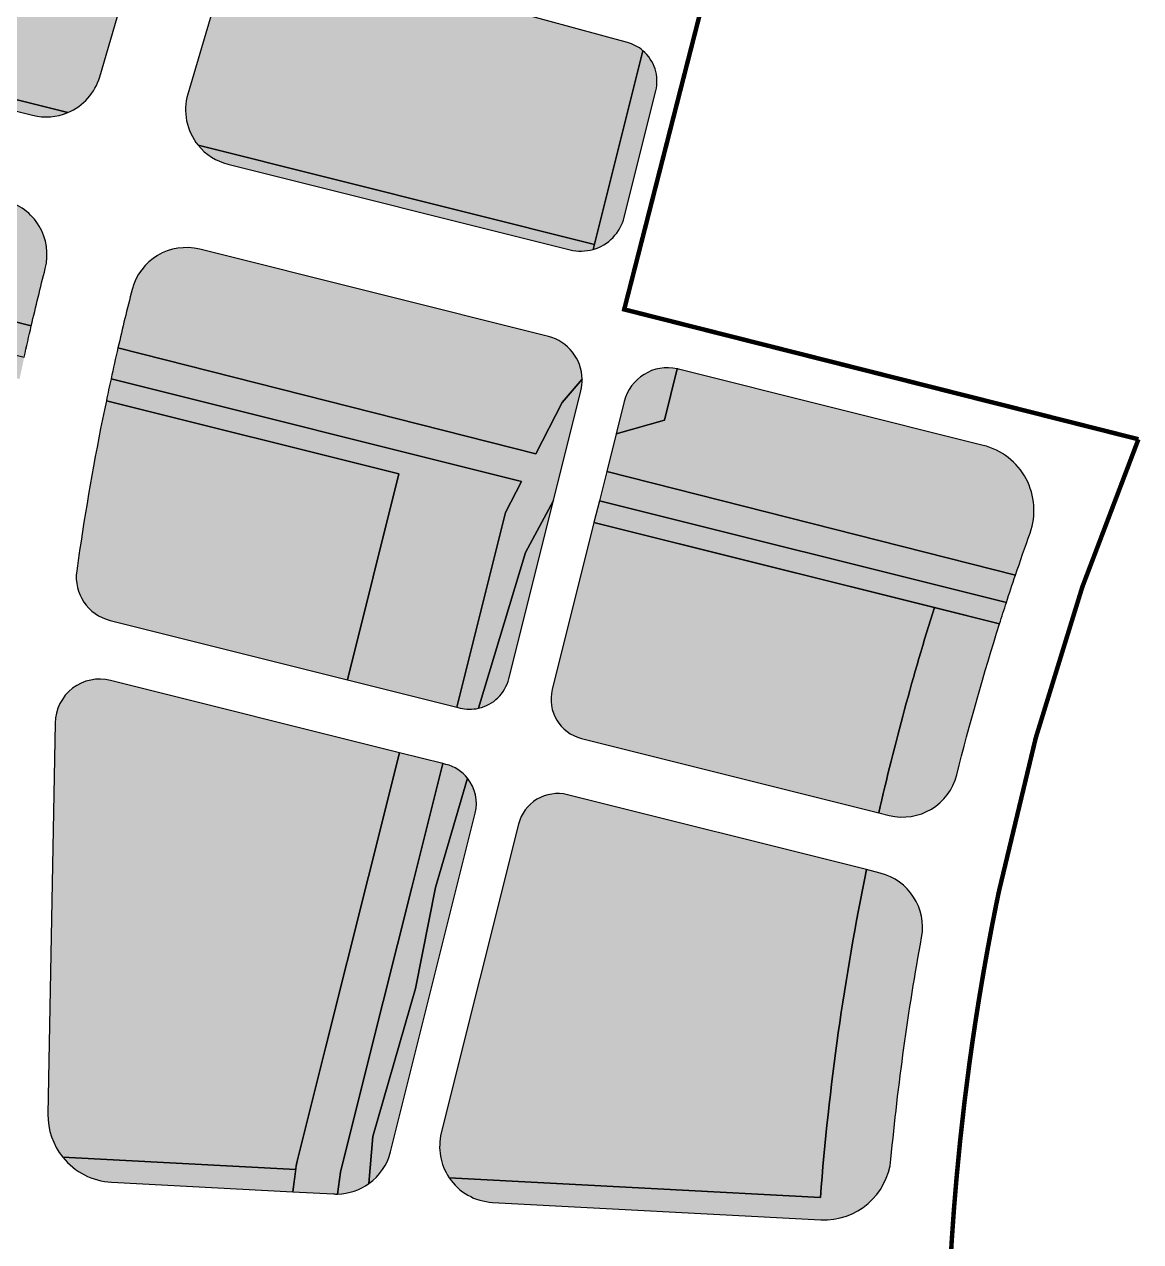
# Model space of a CAD drawing. Header units: millimetres. Extents: x 39642 to 41440, y 212526 to 214342.
# Drawn here: x 40941 to 41440, y 212985 to 213529 of the extents above; entities that cross this region are included whole.
import ezdxf

# ---------------------------------------------------------------- set-up
doc = ezdxf.new("R2010")
doc.units = ezdxf.units.MM
for name, color, linetype in [('00-规划范围', 1, 'Continuous'), ('01-用地方案边线', 7, 'Continuous'), ('YD-A4', 111, 'Continuous'), ('YD-B1B2', 1, 'Continuous'), ('YD-E1', 4, 'Continuous'), ('YD-G1', 3, 'Continuous'), ('YD-G2', 94, 'Continuous'), ('YD-R2', 2, 'Continuous')]:
    doc.layers.add(name, color=color, linetype=linetype)

msp = doc.modelspace()

# ---------------------------------------------------------------- hatches: boundary and pattern name
at = {"layer": 'YD-A4'}
h = msp.add_hatch(color=123, dxfattribs=at)
h.dxf.hatch_style = 1
edge = h.paths.add_edge_path()
edge.add_line((40931.92103913654, 213450.7086703448), (40822.00327592262, 213478.2092056559))
edge.add_arc((40817.1490590622, 213458.8072320792), 19.99999999999416, 75.95340807529789, 165.9534241478079)
edge.add_line((40797.74708412377, 213463.661443497), (40790.215626408, 213433.5586850315))
edge.add_line((40790.215626408, 213433.5586850315), (40943.83669180008, 213394.6344415871))
edge.add_arc((42107.99259851911, 213124.8826578127), 1194.999999999275, 165.6886224528879, 166.9539732935225, ccw=False)
edge.add_arc((40925.85326806102, 213426.4562033739), 25.0000000000046, 345.688622452834, 435.9534080752938)
h = msp.add_hatch(color=123, dxfattribs=at)
h.dxf.hatch_style = 1
edge = h.paths.add_edge_path()
edge.add_line((41175.24104959111, 213389.831971768), (41019.23092683381, 213428.8644426292))
edge.add_arc((41013.16315575829, 213404.6119756583), 25.00000000000065, 75.95340807529384, 165.6675331639121)
edge.add_arc((42107.99259852078, 213124.8826578119), 1155.000000001084, 165.6675331639506, 166.9945765705406)
edge.add_line((40982.61977229343, 213384.8076508225), (41169.63233097323, 213337.4227277808))
edge.add_line((41169.63233097323, 213337.4227277808), (41181.40948486328, 213360.2416992188))
edge.add_line((41181.40948486328, 213360.2416992188), (41190.38420333653, 213370.7542956661))
edge.add_arc((41170.3868327307, 213370.4299981912), 19.99999999998478, 0.9290845466107152, 75.95340807531811)
h = msp.add_hatch(color=123, dxfattribs=at)
h.dxf.hatch_style = 1
edge = h.paths.add_edge_path()
edge.add_line((41369.88548337401, 213341.1335087731), (41233.44697032129, 213375.2693211867))
edge.add_arc((41228.59275346032, 213355.8673476098), 20.00000000029778, 75.95340807388251, 77.38526942908875)
edge.add_line((41232.96063624878, 213375.3845605246), (41227.21228027343, 213352.4086914063))
edge.add_line((41227.21228027343, 213352.4086914063), (41205.56983116238, 213346.2488469986))
edge.add_line((41205.56983116238, 213346.2488469986), (41201.35089620055, 213329.3860139605))
edge.add_line((41201.35089620055, 213329.3860139605), (41384.28048003823, 213283.0356260271))
edge.add_arc((42477.43391474416, 212913.3845293829), 1153.961162717186, 160.323718666311, 161.316974518123, ccw=False)
edge.add_arc((41362.60415808339, 213312.030548408), 30.00000000000476, 340.3241335023967, 435.9534080753046)
at = {"layer": 'YD-B1B2'}
h = msp.add_hatch(color=256, dxfattribs=at)
h.dxf.hatch_style = 1
edge = h.paths.add_edge_path()
edge.add_line((41108.34166853944, 213328.4460423981), (40977.41209262998, 213361.1298158947))
edge.add_arc((42107.99259851981, 213124.8826578121), 1155.000000000107, 168.197252332973, 171.5742301054902)
edge.add_arc((42107.99259851868, 213124.8826578127), 1154.999999998901, 171.574230105512, 172.0309368783477)
edge.add_arc((40983.95321298795, 213282.237224868), 20.00000000000753, 172.0309368783496, 255.9533973152944)
edge.add_line((40979.09899248389, 213262.8352522029), (41085.27992510894, 213236.2696204919))
edge.add_line((41085.27992510894, 213236.2696204919), (41108.34166853944, 213328.4460423981))
h = msp.add_hatch(color=256, dxfattribs=at)
h.dxf.hatch_style = 1
edge = h.paths.add_edge_path()
edge.add_line((41348.02026772175, 213268.6152272993), (41195.66205780182, 213306.6480639881))
edge.add_line((41195.66205780182, 213306.6480639881), (41176.95758491454, 213231.8873942414))
edge.add_arc((41194.4193634433, 213227.5186082987), 18.00000000000541, 165.9534383663829, 255.9533973152404)
edge.add_line((41190.05056498963, 213210.0568329001), (41323.13855314964, 213176.7592681564))
edge.add_arc((42477.43391474412, 212913.384529383), 1183.961162717129, 162.5402484956, 167.146897872962, ccw=False)
at = {"layer": 'YD-E1'}
h = msp.add_hatch(color=256, dxfattribs=at)
h.dxf.hatch_style = 1
edge = h.paths.add_edge_path()
edge.add_line((40943.83669180008, 213394.6344415871), (40790.21562640799, 213433.5586850315))
edge.add_line((40790.21562640799, 213433.5586850315), (40786.59094868952, 213419.0710782504))
edge.add_line((40786.59094868952, 213419.0710782504), (40940.67517815894, 213380.6071973508))
edge.add_arc((42107.99259851977, 213124.8826578123), 1195.000000000033, 166.9539732935094, 167.6434018933259, ccw=False)
h = msp.add_hatch(color=256, dxfattribs=at)
h.dxf.hatch_style = 1
edge = h.paths.add_edge_path()
edge.add_arc((41170.38683273071, 213370.4299981913), 19.99999999997542, 345.9534383663897, 360.9290845465281)
edge.add_line((41190.38420333653, 213370.7542956661), (41181.40948486328, 213360.2416992188))
edge.add_line((41181.40948486328, 213360.2416992188), (41169.63233097323, 213337.4227277808))
edge.add_line((41169.63233097323, 213337.4227277808), (40982.61977229343, 213384.8076508225))
edge.add_arc((42107.99259851965, 213124.8826578118), 1155.000000000011, 166.9945765705224, 167.7008952986899)
edge.add_line((40979.50111542804, 213370.9151202832), (41163.24520872749, 213325.0472793951))
edge.add_line((41163.24520872749, 213325.0472793951), (41156.06970214844, 213311.1442871094))
edge.add_line((41156.06970214844, 213311.1442871094), (41134.27008506358, 213224.0126689409))
edge.add_line((41134.27008506358, 213224.0126689409), (41135.72504152728, 213223.6486503115))
edge.add_arc((41140.09383998095, 213241.1104257101), 17.99999999998021, 255.9533973152181, 282.589432296512)
edge.add_line((41144.01717827231, 213223.5432000711), (41164.94787597656, 213293.2416992188))
edge.add_line((41164.94787597656, 213293.2416992188), (41177.49941654066, 213316.4558186739))
edge.add_line((41177.49941654066, 213316.4558186739), (41189.78880887373, 213365.5757915883))
h = msp.add_hatch(color=256, dxfattribs=at)
h.dxf.hatch_style = 1
edge = h.paths.add_edge_path()
edge.add_arc((41228.59275346089, 213355.86734761), 20.00000000000334, 77.38526943056608, 165.9534383665009)
edge.add_line((41209.19077731781, 213360.721554213), (41205.56983116238, 213346.2488469986))
edge.add_line((41205.56983116238, 213346.2488469986), (41227.21228027343, 213352.4086914063))
edge.add_line((41227.21228027343, 213352.4086914063), (41232.96063624878, 213375.3845605246))
h = msp.add_hatch(color=256, dxfattribs=at)
h.dxf.hatch_style = 1
edge = h.paths.add_edge_path()
edge.add_line((41201.35089620055, 213329.3860139605), (41198.08916504228, 213316.3490678035))
edge.add_line((41198.08916504228, 213316.3490678035), (41380.24442068132, 213270.8779967047))
edge.add_arc((42477.43391474395, 212913.3845293832), 1153.9611627169, 161.3169745181335, 161.9530152827584, ccw=False)
edge.add_line((41384.28048003823, 213283.0356260271), (41201.35089620055, 213329.3860139605))
h = msp.add_hatch(color=256, dxfattribs=at)
h.dxf.hatch_style = 1
edge = h.paths.add_edge_path()
edge.add_arc((41125.04579951171, 213180.9642996666), 18.00000000001019, 38.75858650373014, 75.95339731524054)
edge.add_line((41129.41459796539, 213198.4260750652), (41127.95959128433, 213198.7901062587))
edge.add_line((41127.95959128433, 213198.7901062587), (41114.0947265625, 213143.3732910156))
edge.add_line((41114.0947265625, 213143.3732910156), (41094.9375, 213066.803100586))
edge.add_line((41094.9375, 213066.803100586), (41082.24389648437, 213016.0676879883))
edge.add_line((41082.24389648437, 213016.0676879883), (41080.90167907294, 213006.232999618))
edge.add_arc((41080.3671336453, 213031.2272841884), 24.99999999999883, 271.2251812457388, 305.6598266961278)
edge.add_line((41094.94142540482, 213010.9149721657), (41096.64868164062, 213031.9500732422))
edge.add_line((41096.64868164062, 213031.9500732422), (41115.78051757812, 213098.1489257813))
edge.add_line((41115.78051757812, 213098.1489257813), (41124.69470214843, 213143.3399047852))
edge.add_line((41124.69470214843, 213143.3399047852), (41139.0820316026, 213192.233025801))
at = {"layer": 'YD-G1'}
h = msp.add_hatch(color=256, dxfattribs=at)
h.dxf.hatch_style = 1
edge = h.paths.add_edge_path()
edge.add_arc((41205.86686365209, 213504.0009337847), 18.00006770269344, 346.1414766891175, 409.5657791744232)
edge.add_line((41217.54125083815, 213517.7017046072), (41195.30073394649, 213428.8081396659))
edge.add_arc((41189.80371008939, 213448.0378831772), 20.00000766984108, 285.953140146719, 346.1078955239259)
edge.add_line((41209.21870906447, 213443.2359958825), (41223.34295171401, 213499.6894626491))
h = msp.add_hatch(color=256, dxfattribs=at)
h.dxf.hatch_style = 1
edge = h.paths.add_edge_path()
edge.add_line((40786.59094868954, 213419.0710782504), (40784.16384889343, 213409.3701144143))
edge.add_line((40784.16384889343, 213409.3701144143), (40933.72049100188, 213372.036491498))
edge.add_line((40933.72049100188, 213372.036491498), (40938.57499658455, 213370.8246678149))
edge.add_arc((42107.99259852055, 213124.8826578118), 1195.00000000088, 167.6434018933133, 168.1231262742328, ccw=False)
edge.add_line((40940.67517815894, 213380.6071973508), (40786.59094868954, 213419.0710782504))
h = msp.add_hatch(color=256, dxfattribs=at)
h.dxf.hatch_style = 1
edge = h.paths.add_edge_path()
edge.add_line((41156.06970214844, 213311.1442871094), (41163.24520872749, 213325.0472793951))
edge.add_line((41163.24520872749, 213325.0472793951), (40979.50111542804, 213370.9151202832))
edge.add_arc((42107.99259851861, 213124.8826578121), 1154.99999999892, 167.7008952986958, 168.1972523329637)
edge.add_line((40977.41209262998, 213361.1298158947), (41108.34166853944, 213328.4460423981))
edge.add_line((41108.34166853944, 213328.4460423981), (41085.27992510895, 213236.2696204919))
edge.add_line((41085.27992510895, 213236.2696204919), (41134.27008506358, 213224.0126689409))
edge.add_line((41134.27008506358, 213224.0126689409), (41156.06970214844, 213311.1442871094))
h = msp.add_hatch(color=256, dxfattribs=at)
h.dxf.hatch_style = 1
edge = h.paths.add_edge_path()
edge.add_line((41198.08916504228, 213316.3490678035), (41195.66205780182, 213306.6480639881))
edge.add_line((41195.66205780182, 213306.6480639881), (41377.18111255845, 213261.3358713003))
edge.add_arc((42477.43391474425, 212913.384529383), 1153.961162717231, 161.9530152827546, 162.4506120368031, ccw=False)
edge.add_line((41380.24442068132, 213270.8779967047), (41198.08916504228, 213316.3490678035))
h = msp.add_hatch(color=256, dxfattribs=at)
h.dxf.hatch_style = 1
edge = h.paths.add_edge_path()
edge.add_line((41094.9375, 213066.803100586), (41114.0947265625, 213143.3732910156))
edge.add_line((41114.0947265625, 213143.3732910156), (41127.95959128433, 213198.7901062587))
edge.add_line((41127.95959128433, 213198.7901062587), (41108.55760321569, 213203.6443306166))
edge.add_line((41108.55760321569, 213203.6443306166), (41094.69268798828, 213148.2274780274))
edge.add_line((41094.69268798828, 213148.2274780274), (41075.5357055664, 213071.6572875977))
edge.add_line((41075.5357055664, 213071.6572875977), (41062.84210205078, 213020.921875))
edge.add_line((41062.84210205078, 213020.921875), (41062.54791259766, 213019.5407104492))
edge.add_line((41062.54791259766, 213019.5407104492), (41062.42767333984, 213018.7722778321))
edge.add_line((41062.42767333984, 213018.7722778321), (41060.85168069318, 213007.2246195647))
edge.add_line((41060.85168069318, 213007.2246195647), (41079.04658475201, 213006.2621855381))
edge.add_arc((41080.36713364547, 213031.2272841885), 25.00000000002446, 266.9721157094169, 271.2251812453539)
edge.add_line((41080.90167907294, 213006.232999618), (41082.24389648437, 213016.0676879883))
edge.add_line((41082.24389648437, 213016.0676879883), (41094.9375, 213066.803100586))
at = {"layer": 'YD-G2'}
h = msp.add_hatch(color=256, dxfattribs=at)
h.dxf.hatch_style = 1
edge = h.paths.add_edge_path()
edge.add_arc((40828.32006596333, 213538.4781739985), 19.9999999999814, 214.543785966052, 255.9534080753788)
edge.add_line((40823.46584910294, 213519.0762004218), (40944.40979168664, 213488.8170042151))
edge.add_arc((40950.47756276214, 213513.0694711861), 25.00000000002359, 255.9534080753585, 292.82330572115)
edge.add_line((40960.17482608428, 213490.026834964), (40811.84620406107, 213527.1374564716))
h = msp.add_hatch(color=256, dxfattribs=at)
h.dxf.hatch_style = 1
edge = h.paths.add_edge_path()
edge.add_arc((41037.85843268524, 213491.2075658509), 24.99998959589371, 219.0830926281906, 256.1062059575109)
edge.add_line((41031.85536272093, 213466.9390135496), (41184.94946767275, 213428.6359080882))
edge.add_arc((41189.80371008943, 213448.0378831772), 20.00000766983482, 255.9533381027201, 285.9531401466187)
edge.add_line((41195.30073394649, 213428.8081396659), (41195.86395612547, 213431.0592936111))
edge.add_line((41195.86395612547, 213431.0592936111), (41018.4526287872, 213475.4464029856))
h = msp.add_hatch(color=256, dxfattribs=at)
h.dxf.hatch_style = 1
edge = h.paths.add_edge_path()
edge.add_line((41177.49941654066, 213316.4558186739), (41164.94787597656, 213293.2416992188))
edge.add_line((41164.94787597656, 213293.2416992188), (41144.01717827231, 213223.5432000711))
edge.add_arc((41140.09383998094, 213241.1104257101), 18.00000000001229, 282.5894322965597, 345.9534383664841)
edge.add_line((41157.5556185097, 213236.7416397674), (41177.49941654066, 213316.4558186739))
h = msp.add_hatch(color=256, dxfattribs=at)
h.dxf.hatch_style = 1
edge = h.paths.add_edge_path()
edge.add_line((41377.18111255845, 213261.3358713003), (41348.02026772175, 213268.6152272993))
edge.add_arc((42477.43391474413, 212913.384529383), 1183.961162717138, 162.5402484956, 167.146897872962)
edge.add_line((41323.13855314964, 213176.7592681564), (41327.73991685115, 213175.6080432571))
edge.add_arc((41333.80769248131, 213199.8605090885), 25.00000000000203, 255.9533973151003, 345.9369096067753)
edge.add_arc((42477.43391474391, 212913.384529383), 1153.961162716903, 162.450612036798, 165.9369096067658, ccw=False)
h = msp.add_hatch(color=256, dxfattribs=at)
h.dxf.hatch_style = 1
edge = h.paths.add_edge_path()
edge.add_arc((41125.04579951174, 213180.9642996667), 17.99999999999835, 345.9534383663773, 398.7585865037014)
edge.add_line((41139.0820316026, 213192.233025801), (41124.69470214843, 213143.3399047852))
edge.add_line((41124.69470214843, 213143.3399047852), (41115.78051757812, 213098.1489257813))
edge.add_line((41115.78051757812, 213098.1489257813), (41096.64868164062, 213031.9500732422))
edge.add_line((41096.64868164062, 213031.9500732422), (41094.94142540482, 213010.9149721657))
edge.add_arc((41080.36713364534, 213031.2272841884), 24.9999999999772, 305.6598266960464, 345.9534383664443)
edge.add_line((41104.61960382414, 213025.1595259347), (41142.50757804048, 213176.595513724))
h = msp.add_hatch(color=256, dxfattribs=at)
h.dxf.hatch_style = 1
edge = h.paths.add_edge_path()
edge.add_arc((41317.7190628495, 213125.5432080054), 24.99999999999495, 349.6328765771161, 435.9533973152458)
edge.add_line((41323.7868384796, 213149.7956738368), (41317.63071760317, 213151.3358867161))
edge.add_arc((42477.43368973687, 212913.3841523795), 1183.961131981946, 168.4057656264647, 175.5742475997769)
edge.add_line((41297.0029296875, 213004.7470703125), (41224.10687255859, 213008.6030883789))
edge.add_line((41224.10687255859, 213008.6030883789), (41130.81783792973, 213013.5377117952))
edge.add_arc((41151.58226572862, 213027.4603027245), 25.00000000000587, 213.841932931658, 266.9721157097665)
edge.add_line((41150.26171683532, 213002.4952040742), (41297.13089989875, 212994.7264409754))
edge.add_arc((41298.71555857071, 213024.6845593557), 29.99999999997868, 266.9721157097735, 354.6058146714614)
edge.add_arc((42477.43319000063, 212913.3836281793), 1153.960789859408, 169.6328765771939, 174.6058146722663, ccw=False)
h = msp.add_hatch(color=256, dxfattribs=at)
h.dxf.hatch_style = 1
edge = h.paths.add_edge_path()
edge.add_line((41062.20856570237, 213017.1668261019), (40957.90908878375, 213022.6838304906))
edge.add_arc((40981.29499095729, 213041.4747745736), 30.00000000000322, 218.7824306053851, 266.9721157097626)
edge.add_line((40979.71033228533, 213011.5166561932), (41060.85168069318, 213007.2246195647))
edge.add_line((41060.85168069318, 213007.2246195647), (41062.20856570237, 213017.1668261019))
at = {"layer": 'YD-R2'}
h = msp.add_hatch(color=256, dxfattribs=at)
h.dxf.hatch_style = 1
edge = h.paths.add_edge_path()
edge.add_line((40976.45044541875, 213585.141919671), (40844.17550380853, 213621.1692470892))
edge.add_arc((40840.23359627539, 213606.6964669485), 15.00000000002559, 74.7640967379216, 165.9534241477321)
edge.add_line((40825.68211507156, 213610.3371255118), (40808.91809102493, 213543.3323854163))
edge.add_arc((40828.32006596335, 213538.4781739985), 19.99999999999456, 165.9534241478029, 214.5437859660165)
edge.add_line((40811.84620406107, 213527.1374564716), (40960.17482608428, 213490.026834964))
edge.add_arc((40950.47756276216, 213513.0694711861), 24.99999999998653, 292.8233057211297, 343.6269579260571)
edge.add_line((40974.46373054457, 213506.0222195861), (40990.38350293384, 213560.2070782035))
edge.add_arc((40971.19456870792, 213565.8448794835), 19.9999999999852, 343.6269579260708, 434.7640967379052)
h = msp.add_hatch(color=256, dxfattribs=at)
h.dxf.hatch_style = 1
edge = h.paths.add_edge_path()
edge.add_arc((41205.86686365206, 213504.0009337847), 18.00006770271049, 49.56577917437038, 74.76473687761525)
edge.add_line((41210.59697644529, 213521.368388125), (41053.54812531641, 213564.1429982552))
edge.add_arc((41048.39807956792, 213544.8174409475), 20.00000341160721, 75.07809442595321, 163.6268563927874)
edge.add_line((41029.20915205946, 213550.4552771937), (41013.87229980097, 213498.254899322))
edge.add_arc((41037.85843268526, 213491.2075658509), 24.99998959591056, 163.6267553546758, 219.0830926281696)
edge.add_line((41018.4526287872, 213475.4464029856), (41195.86395612547, 213431.0592936111))
edge.add_line((41195.86395612547, 213431.0592936111), (41217.54125083815, 213517.7017046072))
h = msp.add_hatch(color=256, dxfattribs=at)
h.dxf.hatch_style = 1
edge = h.paths.add_edge_path()
edge.add_line((41075.5357055664, 213071.6572875977), (41094.69268798828, 213148.2274780274))
edge.add_line((41094.69268798828, 213148.2274780274), (41108.55760321569, 213203.6443306166))
edge.add_line((41108.55760321569, 213203.6443306166), (40979.32306981038, 213235.9777913794))
edge.add_arc((40974.46884930632, 213216.5758187143), 19.99999999998644, 75.95339731527422, 178.9610401334243)
edge.add_line((40954.4721373712, 213216.938464249), (40951.29992305461, 213042.0187428756))
edge.add_arc((40981.29499095729, 213041.4747745736), 29.99999999999369, 178.9610401333685, 218.7824306053418)
edge.add_line((40957.90908878375, 213022.6838304906), (41062.20856570237, 213017.1668261019))
edge.add_line((41062.20856570237, 213017.1668261019), (41062.42767333984, 213018.7722778321))
edge.add_line((41062.42767333984, 213018.7722778321), (41062.54791259766, 213019.5407104492))
edge.add_line((41062.54791259766, 213019.5407104492), (41062.84210205078, 213020.921875))
edge.add_line((41062.84210205078, 213020.921875), (41075.5357055664, 213071.6572875977))
h = msp.add_hatch(color=256, dxfattribs=at)
h.dxf.hatch_style = 1
edge = h.paths.add_edge_path()
edge.add_line((41317.63071760317, 213151.3358867161), (41183.74012142775, 213184.8342576538))
edge.add_arc((41179.37132297408, 213167.3724822552), 18.00000000000668, 75.953397315263, 165.9534383664841)
edge.add_line((41161.90954444532, 213171.7412681979), (41127.32979554981, 213033.5280609783))
edge.add_arc((41151.58226572861, 213027.4603027245), 24.99999999998868, 165.9534383664524, 213.8419329316119)
edge.add_line((41130.81783792973, 213013.5377117952), (41224.10687255859, 213008.6030883789))
edge.add_line((41224.10687255859, 213008.6030883789), (41297.0029296875, 213004.7470703125))
edge.add_arc((42477.43368973687, 212913.3841523795), 1183.961131981947, 168.4057656264647, 175.574247599777, ccw=False)

# ---------------------------------------------------------------- linework, layer by layer
at = {"layer": '00-规划范围', "const_width": 2}
msp.add_lwpolyline([(41355.00128507248, 212971.9882094624, -0.009153017277749), (41357.89854218424, 213013.0331746256), (41357.90300000005, 213013.086), (41357.90797157127, 213013.1390542103, -0.0114474524963981), (41363.64732003125, 213064.2772124156), (41363.652, 213064.3130000001), (41363.65702993893, 213064.3488664152, -0.0068681222776785), (41368.22410543314, 213094.8857828338), (41368.22700000007, 213094.9040000001), (41368.23007923879, 213094.9222865773), (41368.22700000007, 213094.9040000001), (41369.93900000001, 213105.071), (41371.74400000006, 213115.2220000001), (41373.64199999999, 213125.3570000001), (41375.63300000003, 213135.473), (41376.9096225361, 213141.6588610216, -0.0478492688132529), (41439.33900000003, 213343.8740000001), (41209.19830587239, 213401.9526002751), (41340.97311078291, 213916.2868430989)], format="xyb", dxfattribs=at)
at = {"layer": '01-用地方案边线'}
for points in [[(40976.45044541875, 213585.141919671), (40844.17550380853, 213621.1692470892, 0.4203064974747436), (40825.68211507156, 213610.3371255118), (40808.91809102493, 213543.3323854163, 0.215250363642633), (40811.84620406107, 213527.1374564716), (40960.17482608428, 213490.026834964, 0.2253764781362831), (40974.46373054457, 213506.0222195861), (40990.38350293384, 213560.2070782035, 0.4200385796944514)], [(41217.54125083815, 213517.7017046072, 0.1103964245093052), (41210.59697644529, 213521.368388125), (41053.54812531641, 213564.1429982552, 0.4068142134148787), (41029.20915205946, 213550.4552771937), (41013.87229980097, 213498.254899322, 0.2468098463011419), (41018.4526287872, 213475.4464029856), (41195.86395612547, 213431.0592936111)], [(40811.84620406107, 213527.1374564716, 0.182675813681854), (40823.46584910294, 213519.0762004218), (40944.40979168664, 213488.8170042151, 0.1622776601682839), (40960.17482608428, 213490.026834964)], [(41223.34295171401, 213499.6894626491, 0.2840288422593856), (41217.54125083815, 213517.7017046072), (41195.30073394649, 213428.8081396659, 0.2686730518323015), (41209.21870906447, 213443.2359958825)], [(40931.92103913654, 213450.7086703448), (40822.00327592262, 213478.2092056559, 0.4142136445348631), (40797.74708412377, 213463.661443497), (40790.215626408, 213433.5586850315), (40943.83669180008, 213394.6344415871, -0.0055211906912867), (40950.07743466878, 213420.2764176042, 0.4155677821846886)], [(41018.4526287872, 213475.4464029856, 0.162963869334098), (41031.85536272093, 213466.9390135496), (41184.94946767275, 213428.6359080882, 0.1316516188703093), (41195.30073394649, 213428.8081396659), (41195.86395612547, 213431.0592936111)], [(40943.83669180008, 213394.6344415871), (40790.21562640799, 213433.5586850315), (40786.59094868952, 213419.0710782504), (40940.67517815894, 213380.6071973508, -0.0030082088300854)], [(41175.24104959111, 213389.831971768), (41019.23092683381, 213428.8644426292, 0.4127529377381446), (40988.94126543171, 213410.8006773806, 0.0057903839035517), (40982.61977229343, 213384.8076508225), (41169.63233097323, 213337.4227277808), (41181.40948486328, 213360.2416992188), (41190.38420333653, 213370.7542956661, 0.339572623981009)], [(41189.78880887373, 213365.5757915883, 0.0654367434700419), (41190.38420333653, 213370.7542956661), (41181.40948486328, 213360.2416992188), (41169.63233097323, 213337.4227277808), (40982.61977229343, 213384.8076508225, 0.0030819066011684), (40979.50111542804, 213370.9151202832), (41163.24520872749, 213325.0472793951), (41156.06970214844, 213311.1442871094), (41134.27008506358, 213224.0126689409), (41135.72504152728, 213223.6486503115, 0.1167477569662012), (41144.01717827231, 213223.5432000711), (41164.94787597656, 213293.2416992188), (41177.49941654066, 213316.4558186739)], [(41369.88548337401, 213341.1335087731), (41233.44697032129, 213375.2693211867, 0.0062477550607391), (41232.96063624878, 213375.3845605246), (41227.21228027343, 213352.4086914063), (41205.56983116238, 213346.2488469986), (41201.35089620055, 213329.3860139605), (41384.28048003823, 213283.0356260271, -0.0043339233664371), (41390.85253154961, 213301.9295882302, 0.4432918301806173)], [(41232.96063624878, 213375.3845605246, 0.4069129098600689), (41209.19077731781, 213360.721554213), (41205.56983116238, 213346.2488469986), (41227.21228027343, 213352.4086914063)], [(41156.06970214844, 213311.1442871094), (41163.24520872749, 213325.0472793951), (40979.50111542804, 213370.9151202832, 0.0021657695145646), (40977.41209262998, 213361.1298158947), (41108.34166853944, 213328.4460423981), (41085.27992510895, 213236.2696204919), (41134.27008506358, 213224.0126689409)], [(41108.34166853944, 213328.4460423981), (40977.41209262998, 213361.1298158947, 0.0147359117054597), (40965.4590572796, 213294.12244965, 0.0019927618633477), (40964.14635156888, 213285.0099925695, 0.3834759017686929), (40979.09899248389, 213262.8352522029), (41085.27992510894, 213236.2696204919)], [(41201.35089620055, 213329.3860139605), (41198.08916504228, 213316.3490678035), (41380.24442068132, 213270.8779967047, -0.0027752585049377), (41384.28048003823, 213283.0356260271)], [(41177.49941654066, 213316.4558186739), (41164.94787597656, 213293.2416992188), (41144.01717827231, 213223.5432000711, 0.2837445464345613), (41157.5556185097, 213236.7416397674)], [(41198.08916504228, 213316.3490678035), (41195.66205780182, 213306.6480639881), (41377.18111255845, 213261.3358713003, -0.0021711788379945), (41380.24442068132, 213270.8779967047)], [(41348.02026772175, 213268.6152272993), (41195.66205780182, 213306.6480639881), (41176.95758491454, 213231.8873942414, 0.4142133525213059), (41190.05056498963, 213210.0568329001), (41323.13855314964, 213176.7592681564, -0.0201030072056393)], [(41377.18111255845, 213261.3358713003), (41348.02026772175, 213268.6152272993, 0.0201030072056392), (41323.13855314964, 213176.7592681564), (41327.73991685115, 213175.6080432571, 0.4141292805269496), (41358.05841121634, 213193.7857547038, -0.0152130162746341)], [(41075.5357055664, 213071.6572875977), (41094.69268798828, 213148.2274780274), (41108.55760321569, 213203.6443306166), (40979.32306981038, 213235.9777913794, 0.4823838481466235), (40954.4721373712, 213216.938464249), (40951.29992305461, 213042.0187428756, 0.1755235295269669), (40957.90908878375, 213022.6838304906), (41062.20856570237, 213017.1668261019), (41062.42767333984, 213018.7722778321), (41062.54791259766, 213019.5407104492), (41062.84210205078, 213020.921875)], [(41094.9375, 213066.803100586), (41114.0947265625, 213143.3732910156), (41127.95959128433, 213198.7901062587), (41108.55760321569, 213203.6443306166), (41094.69268798828, 213148.2274780274), (41075.5357055664, 213071.6572875977), (41062.84210205078, 213020.921875), (41062.54791259766, 213019.5407104492), (41062.42767333984, 213018.7722778321), (41060.85168069318, 213007.2246195647), (41079.04658475201, 213006.2621855381, 0.0185596298017908), (41080.90167907294, 213006.232999618), (41082.24389648437, 213016.0676879883)], [(41139.0820316026, 213192.233025801, 0.1637330308957045), (41129.41459796539, 213198.4260750652), (41127.95959128433, 213198.7901062587), (41114.0947265625, 213143.3732910156), (41094.9375, 213066.803100586), (41082.24389648437, 213016.0676879883), (41080.90167907294, 213006.232999618, 0.151390411351629), (41094.94142540482, 213010.9149721657), (41096.64868164062, 213031.9500732422), (41115.78051757812, 213098.1489257813), (41124.69470214843, 213143.3399047852)], [(41142.50757804048, 213176.595513724, 0.2345715813560684), (41139.0820316026, 213192.233025801), (41124.69470214843, 213143.3399047852), (41115.78051757812, 213098.1489257813), (41096.64868164062, 213031.9500732422), (41094.94142540482, 213010.9149721657, 0.1776482341345608), (41104.61960382414, 213025.1595259347)], [(41317.63071760317, 213151.3358867161), (41183.74012142775, 213184.8342576538, 0.4142137722249266), (41161.90954444532, 213171.7412681979), (41127.32979554981, 213033.5280609783, 0.2120480982111298), (41130.81783792973, 213013.5377117952), (41224.10687255859, 213008.6030883789), (41297.0029296875, 213004.7470703125, -0.0312886074831165)], [(41342.31093513919, 213121.0443395602, 0.3955269071235355), (41323.7868384796, 213149.7956738368), (41317.63071760317, 213151.3358867161, 0.0312886074831165), (41297.0029296875, 213004.7470703125), (41224.10687255859, 213008.6030883789), (41130.81783792973, 213013.5377117952, 0.2360683479715454), (41150.26171683532, 213002.4952040742), (41297.13089989875, 212994.7264409754, 0.4021682339235011), (41328.58270387292, 213021.8643410137, -0.021701941870593)], [(41062.20856570237, 213017.1668261019), (40957.90908878375, 213022.6838304906, 0.213421765284146), (40979.71033228533, 213011.5166561932), (41060.85168069318, 213007.2246195647)]]:
    msp.add_lwpolyline(points, format="xyb", close=True, dxfattribs=at)
msp.add_lwpolyline([(40977.41209262994, 213361.1298158947), (41108.34166853944, 213328.4460423981)], dxfattribs=at)

doc.saveas('drawing.dxf')
